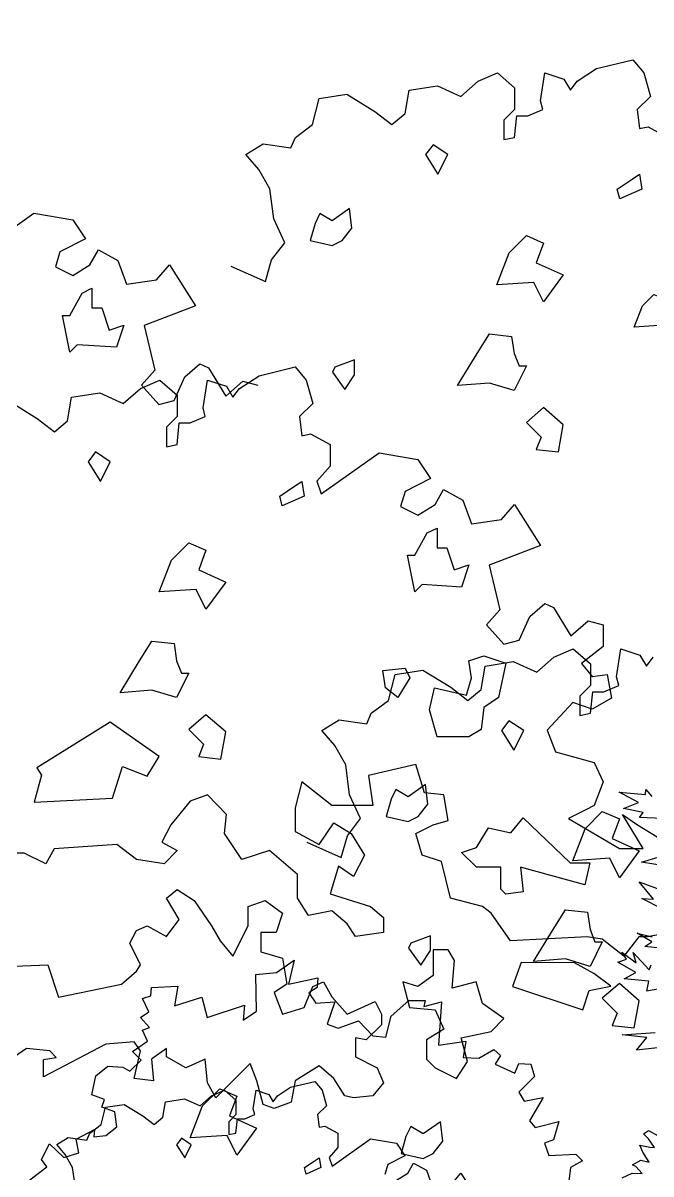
# Model space of a CAD drawing. Header units: inches. Extents: x -11 to 128, y 7 to 56.
# Drawn here: x 19.889 to 20.344, y 23.276 to 24.109 of the extents above; entities that cross this region are included whole.
import ezdxf

# ---------------------------------------------------------------- set-up
doc = ezdxf.new("R2010")
doc.units = ezdxf.units.IN
doc.header["$MEASUREMENT"] = 0
doc.layers.add('CAY', color=94, linetype='Continuous')
doc.layers.add('CAY-3', color=61, linetype='Continuous')
picture_1 = doc.add_image_def('image1.jpg', size_in_pixel=(1680, 1093))

# ---------------------------------------------------------------- blocks, each defined once
blk = doc.blocks.new('A$C76451831')
at = {"layer": 'CAY'}
for p, q in [((1288.9, 1909.2), (1320.1, 1922.7)), ((1320.1, 1922.7), (1347.8, 1898.6)), ((1389.7, 1877.9), (1396.8, 1922.7)), ((1396.8, 1922.7), (1427.4, 1912.7)), ((1427.4, 1912.7), (1438, 1895)), ((1171.5, 1857.3), (1178, 1895)), ((1178, 1895), (1223.4, 1902.1)), ((1223.4, 1902.1), (1261.1, 1885)), ((1261.1, 1885), (1288.9, 1909.2)), ((1347.8, 1898.6), (1347.8, 1863.8)), ((1438, 1895), (1448.6, 1909.2)), ((1022.3, 1839.6), (1033, 1881.5)), ((1033, 1881.5), (1077.8, 1888.5)), ((1077.8, 1888.5), (1122.6, 1860.8)), ((1393.2, 1863.8), (1389.7, 1877.9)), ((1122.6, 1860.8), (1150.3, 1839.6)), ((1150.3, 1839.6), (1171.5, 1857.3)), ((1347.8, 1863.8), (1330.7, 1846.6)), ((1369, 1853.7), (1393.2, 1863.8)), ((994.6, 1818.9), (1022.3, 1839.6)), ((1330.7, 1846.6), (1330.7, 1815.4)), ((1347.8, 1818.9), (1351.4, 1853.7)), ((1351.4, 1853.7), (1369, 1853.7)), ((987.6, 1801.8), (994.6, 1818.9)), ((1330.7, 1815.4), (1347.8, 1818.9)), ((915, 1791.2), (942.7, 1808.3)), ((942.7, 1808.3), (987.6, 1801.8)), ((935.7, 1767), (915, 1791.2)), ((3764, 1772.8), (3822.4, 1787)), ((3822.4, 1787), (3840.1, 1765.7)), ((953.4, 1735.8), (935.7, 1767)), ((3573, 1752.2), (3604.2, 1765.7)), ((3604.2, 1765.7), (3631.9, 1741.6)), ((3673.8, 1720.9), (3680.9, 1765.7)), ((3680.9, 1765.7), (3711.5, 1755.7)), ((3732.8, 1752.2), (3764, 1772.8)), ((3840.1, 1765.7), (3850.7, 1728)), ((3462.1, 1738), (3507.5, 1745.1)), ((3507.5, 1745.1), (3545.3, 1728)), ((3545.3, 1728), (3573, 1752.2)), ((3711.5, 1755.7), (3722.2, 1738)), ((3722.2, 1738), (3732.8, 1752.2)), ((959.8, 1687.4), (953.4, 1735.8)), ((3317.1, 1724.4), (3361.9, 1731.5)), ((3361.9, 1731.5), (3406.7, 1703.8)), ((3455.6, 1700.3), (3462.1, 1738)), ((3631.9, 1741.6), (3631.9, 1706.7)), ((3850.7, 1728), (3829.5, 1706.7)), ((3306.5, 1682.6), (3317.1, 1724.4)), ((3677.3, 1706.7), (3673.8, 1720.9)), ((3406.7, 1703.8), (3434.4, 1682.6)), ((3434.4, 1682.6), (3455.6, 1700.3)), ((3631.9, 1706.7), (3614.8, 1689.6)), ((3614.8, 1689.6), (3614.8, 1658.4)), ((3631.9, 1661.9), (3635.5, 1696.7)), ((3635.5, 1696.7), (3653.2, 1696.7)), ((3653.2, 1696.7), (3677.3, 1706.7)), ((3829.5, 1706.7), (3833, 1676.1)), ((977.5, 1649), (959.8, 1687.4)), ((3278.8, 1661.9), (3306.5, 1682.6)), ((3833, 1676.1), (3847.2, 1679)), ((3847.2, 1679), (3878.4, 1661.9)), ((3271.7, 1644.8), (3278.8, 1661.9)), ((3614.8, 1658.4), (3631.9, 1661.9)), ((956.3, 1621.3), (977.5, 1649)), ((3199.2, 1634.2), (3226.9, 1651.3)), ((3219.8, 1610), (3199.2, 1634.2)), ((3226.9, 1651.3), (3271.7, 1644.8)), ((946.3, 1586.5), (956.3, 1621.3)), ((890.9, 1611.3), (946.3, 1586.5)), ((3237.5, 1578.7), (3219.8, 1610)), ((3244, 1530.4), (3237.5, 1578.7)), ((2764.5, 1473.6), (2857.6, 1539.7)), ((2857.6, 1539.7), (2920.1, 1529)), ((2920.1, 1529), (2940.8, 1498.4)), ((3261.7, 1492), (3244, 1530.4)), ((2940.8, 1498.4), (2899.5, 1477.1)), ((3240.4, 1464.3), (3261.7, 1492)), ((2899.5, 1477.1), (2892.4, 1452.9)), ((2947.9, 1456.5), (2961.4, 1480.7)), ((2961.4, 1480.7), (2992.7, 1463.6)), ((2892.4, 1452.9), (2920.1, 1439.4)), ((2920.1, 1439.4), (2947.9, 1456.5)), ((2992.7, 1463.6), (3006.8, 1425.2)), ((3055.2, 1432.3), (3075.8, 1456.5)), ((3075.8, 1456.5), (3117.7, 1390.4)), ((3175, 1454.3), (3230.4, 1429.5)), ((3230.4, 1429.5), (3240.4, 1464.3)), ((3006.8, 1425.2), (3055.2, 1432.3)), ((3117.7, 1390.4), (3035.1, 1358.6)), ((3035.1, 1358.6), (3052.2, 1286.6)), ((3052.2, 1286.6), (3031, 1262.4)), ((3831.9, 373.1), (3807.8, 341.8)), ((3846.1, 373.1), (3831.9, 373.1)), ((3883.8, 380.2), (3846.1, 373.1))]:
    blk.add_line(p, q, dxfattribs=at)
for points in [[(1240.2, 1791.1), (1216.4, 1806.9), (1204.5, 1791.1), (1224.3, 1759.4)], [(1085.8, 1672.3), (1081.8, 1704), (1054.1, 1684.2), (1034.3, 1696), (1026.4, 1680.2), (1018.5, 1652.5), (1054.1, 1644.6), (1069.9, 1652.5)], [(1339.1, 1632.7), (1366.8, 1660.4), (1394.5, 1648.5), (1382.7, 1616.8), (1426.2, 1597), (1394.5, 1553.5), (1378.7, 1585.2), (1319.3, 1581.2)], [(3524.3, 1634.1), (3500.5, 1649.9), (3488.6, 1634.1), (3508.4, 1602.4)], [(3821.2, 1594.5), (3833.1, 1602.4), (3837, 1578.6), (3801.4, 1562.8), (3797.4, 1578.6)], [(3369.9, 1515.3), (3365.9, 1547), (3338.2, 1527.2), (3318.4, 1539), (3310.5, 1523.2), (3302.6, 1495.5), (3338.2, 1487.6), (3354, 1495.5)], [(3623.3, 1475.7), (3651, 1503.4), (3678.7, 1491.5), (3666.8, 1459.8), (3710.3, 1440), (3678.7, 1396.5), (3662.8, 1428.1), (3603.5, 1424.2)], [(1287.7, 1470.3), (1307.5, 1502), (1343.1, 1498), (1347, 1470.3), (1355, 1450.5), (1366.8, 1450.5), (1347, 1410.9), (1307.5, 1422.8), (1256, 1418.8)], [(1058.5, 1448.2), (1054.5, 1440.3), (1074.3, 1412.6), (1090.2, 1436.3), (1090.2, 1460.1)], [(2935.2, 1410.5), (2951, 1418.5), (2951, 1386.8), (2966.9, 1386.8), (2978.8, 1351.1), (3002.5, 1359.1), (2990.6, 1323.4), (2927.3, 1327.4), (2915.4, 1315.5), (2903.5, 1374.9), (2915.4, 1374.9)], [(3837.8, 1390.3), (3856.3, 1408.8), (3874.8, 1400.9), (3866.9, 1379.8), (3895.9, 1366.6), (3874.8, 1337.5), (3864.2, 1358.6), (3824.6, 1356)], [(1418.3, 1311.9), (1426.2, 1355.4), (1394.5, 1383.2), (1366.8, 1359.4), (1390.6, 1335.6), (1382.7, 1315.8)], [(3571.8, 1313.3), (3591.6, 1345), (3627.2, 1341), (3631.2, 1313.3), (3639.1, 1293.5), (3651, 1293.5), (3631.2, 1253.9), (3591.6, 1265.8), (3540.1, 1261.8)], [(3342.6, 1291.2), (3338.7, 1283.3), (3358.5, 1255.6), (3374.3, 1279.3), (3374.3, 1303.1)], [(3702.4, 1154.9), (3710.3, 1198.4), (3678.7, 1226.2), (3651, 1202.4), (3674.7, 1178.6), (3666.8, 1158.8)], [(722.8, 1185.8), (750.5, 1213.5), (778.2, 1201.7), (766.3, 1170), (809.9, 1150.2), (778.2, 1106.6), (762.4, 1138.3), (703, 1134.3)], [(1109.9, 1128.8), (1106, 1160.5), (1078.3, 1140.7), (1058.5, 1152.6), (1050.5, 1136.7), (1042.6, 1109), (1078.3, 1101.1), (1094.1, 1109)]]:
    blk.add_lwpolyline(points, close=True, dxfattribs=at)
for points in [[(444.5, 1066.7), (472, 1087.8), (463.5, 1099.4), (476.2, 1124.7), (499.4, 1102.6), (523.6, 1110), (519.4, 1132.1), (549, 1147.9), (547.9, 1136.3), (566.9, 1138.4), (584.8, 1152.1), (581.7, 1176.4), (560.6, 1183.8), (564.8, 1196.4), (544.7, 1203.8), (551.1, 1234.4), (570.1, 1250.2), (594.3, 1248.1), (605.9, 1241.8), (623.8, 1259.7), (610.1, 1273.4), (634.4, 1290.3), (625.9, 1308.2), (637.6, 1312.5), (622.8, 1328.3), (636.5, 1337.8), (625.9, 1358.9), (639.7, 1363.1), (640.7, 1376.8), (682.9, 1378.9), (677.6, 1347.3), (721.9, 1361), (730.4, 1328.3), (790.5, 1348.3), (788.4, 1324.1), (809.5, 1338.8), (808.4, 1397.9), (842.2, 1401.1), (870.6, 1421.1), (861.1, 1382.1), (908.6, 1392.6), (907.6, 1376.8), (893.8, 1368.4), (905.4, 1351.5), (936, 1353.6), (923.4, 1317.7), (941.3, 1311.4), (974, 1323), (997.2, 1298.7), (1018.3, 1296.6), (1026.7, 1330.4), (1055.2, 1355.7), (1081.6, 1355.7), (1079.5, 1346.2), (1107.9, 1353.6), (1102.7, 1284), (1147, 1290.3), (1142.7, 1263.9), (1168.1, 1262.9), (1192.3, 1276.6), (1202.9, 1267.1), (1194.4, 1253.4), (1226.1, 1238.6), (1232.4, 1254.5), (1251.4, 1253.4), (1257.7, 1233.4), (1232.4, 1208), (1240.8, 1193.3), (1271.4, 1199.6), (1249.3, 1161.6), (1258.8, 1151.1), (1296.7, 1160.6), (1288.3, 1131.1), (1273.5, 1125.8), (1280.9, 1105.7), (1324.2, 1107.9), (1334.7, 1097.3), (1315.7, 1086.8), (1310.4, 1042.5)], [(1398.9, 1070.1), (1415, 1077.7), (1430.9, 1077.2), (1420.8, 1088), (1415.5, 1090.9), (1428.9, 1098.6), (1442.4, 1095.4), (1432.1, 1111.6), (1427, 1122.6), (1443.2, 1119.4), (1450.9, 1119.1), (1441, 1132.6), (1433.1, 1141), (1441.4, 1146.2), (1457, 1137.5)], [(3881.7, 196.4), (3828.5, 190.1), (3845, 210.9), (3805.3, 215), (3858.5, 218.6)], [(3906.5, 296.7), (3844.9, 285.2), (3848.2, 301.4), (3808.5, 305.5), (3827.4, 315.3), (3798.5, 332.2), (3812.3, 337.1), (3804.5, 348.3), (3827.9, 331.1), (3823.1, 347.6), (3848.9, 320), (3851.8, 327.6)], [(3876.8, 353.5), (3842, 357.4), (3853.2, 365.2), (3829.6, 379.1), (3853.4, 372.9)], [(3870.8, 417.6), (3837, 434.6), (3855.6, 434), (3832.5, 461.5), (3871.9, 447)], [(3876, 486.8), (3836.3, 493.6), (3868.4, 502.9)], [(3870.5, 564), (3833.4, 565.3), (3839.1, 573.3), (3807.2, 579.8), (3831.5, 589.4), (3800.4, 606.4), (3842.9, 602.6), (3843.1, 610.3), (3853.2, 599.5)]]:
    blk.add_lwpolyline(points, dxfattribs=at)
at = {"layer": 'CAY-3'}
for p, q in [((3100.6, 1276), (3124.7, 1296.6)), ((3124.7, 1296.6), (3138.9, 1290.1)), ((3138.9, 1290.1), (3166.6, 1244.7)), ((3220.2, 1277.6), (3278.5, 1291.8)), ((3278.5, 1291.8), (3296.2, 1270.6)), ((3029.1, 1257), (3060.4, 1270.6)), ((3031, 1262.4), (3058.7, 1231.2)), ((3060.4, 1270.6), (3088.1, 1246.4)), ((3083.5, 1237.6), (3100.6, 1276)), ((3130, 1225.7), (3137, 1270.6)), ((3137, 1270.6), (3167.7, 1260.5)), ((3166.6, 1244.7), (3194.3, 1268.9)), ((3188.9, 1257), (3220.2, 1277.6)), ((3194.3, 1268.9), (3218.5, 1262.4)), ((3296.2, 1270.6), (3306.9, 1232.8)), ((2918.3, 1242.8), (2963.7, 1249.9)), ((2963.7, 1249.9), (3001.4, 1232.8)), ((3001.4, 1232.8), (3029.1, 1257)), ((3088.1, 1246.4), (3088.1, 1211.6)), ((3167.7, 1260.5), (3178.3, 1242.8)), ((3178.3, 1242.8), (3188.9, 1257)), ((2818.1, 1236.4), (2862.9, 1208.6)), ((2911.8, 1205.1), (2918.3, 1242.8)), ((3058.7, 1231.2), (3083.5, 1237.6)), ((3133.5, 1211.6), (3130, 1225.7)), ((3306.9, 1232.8), (3285.6, 1211.6)), ((2862.9, 1208.6), (2890.6, 1187.4)), ((3088.1, 1211.6), (3071, 1194.5)), ((3109.3, 1201.6), (3133.5, 1211.6)), ((3285.6, 1211.6), (3289.2, 1180.9)), ((2890.6, 1187.4), (2911.8, 1205.1)), ((3071, 1194.5), (3071, 1163.2)), ((3088.1, 1166.8), (3091.6, 1201.6)), ((3091.6, 1201.6), (3109.3, 1201.6)), ((3289.2, 1180.9), (3303.3, 1183.9)), ((3303.3, 1183.9), (3334.6, 1166.8)), ((3071, 1163.2), (3088.1, 1166.8)), ((3320.4, 1087.1), (3413.6, 1153.2)), ((3334.6, 1166.8), (3334.6, 1131.9)), ((3413.6, 1153.2), (3476.1, 1142.6)), ((3334.6, 1131.9), (3313.3, 1107.8)), ((3476.1, 1142.6), (3496.7, 1111.9)), ((3313.3, 1107.8), (3320.4, 1087.1)), ((3496.7, 1111.9), (3455.4, 1090.7)), ((3455.4, 1090.7), (3448.4, 1066.5)), ((3503.8, 1070), (3517.3, 1094.2)), ((3517.3, 1094.2), (3548.6, 1077.1)), ((3548.6, 1077.1), (3562.7, 1038.8)), ((3448.4, 1066.5), (3476.1, 1052.9)), ((3476.1, 1052.9), (3503.8, 1070)), ((3611.1, 1045.8), (3631.7, 1070)), ((3631.7, 1070), (3673.6, 1003.9)), ((3562.7, 1038.8), (3611.1, 1045.8)), ((3673.6, 1003.9), (3591, 972.1)), ((3591, 972.1), (3608.1, 900.1)), ((3656.5, 889.5), (3680.7, 910.2)), ((3680.7, 910.2), (3694.8, 903.7)), ((3608.1, 900.1), (3586.9, 875.9)), ((3694.8, 903.7), (3722.5, 858.3)), ((3586.9, 875.9), (3614.6, 844.7)), ((3639.4, 851.2), (3656.5, 889.5)), ((3722.5, 858.3), (3750.2, 882.4)), ((3750.2, 882.4), (3774.4, 875.9)), ((3774.4, 875.9), (3774.4, 841.1)), ((3614.6, 844.7), (3639.4, 851.2)), ((3774.4, 841.1), (3739.6, 813.4)), ((3739.6, 813.4), (3756.7, 792.8)), ((3756.7, 792.8), (3780.9, 795.7)), ((3780.9, 795.7), (3788, 758)), ((3725.5, 750.9), (3684.2, 706.1)), ((3756.7, 740.3), (3725.5, 750.9)), ((3788, 758), (3756.7, 740.3)), ((3684.2, 706.1), (3697.8, 671.3)), ((3697.8, 671.3), (3760.3, 654.2)), ((3473.1, 650.6), (3396.5, 632.9)), ((3486.7, 605.2), (3473.1, 650.6)), ((3760.3, 654.2), (3774.4, 622.9)), ((3396.5, 632.9), (3403.5, 584.6)), ((3289.2, 622.9), (3278.5, 581)), ((3337.5, 584.6), (3289.2, 622.9)), ((3774.4, 622.9), (3760.3, 584.6)), ((3137, 601.7), (3109.3, 591.6)), ((3167.7, 570.4), (3137, 601.7)), ((3517.9, 601.7), (3486.7, 605.2)), ((3525, 560.4), (3517.9, 601.7)), ((3109.3, 591.6), (3078.1, 553.3)), ((3278.5, 581), (3278.5, 542.7)), ((3403.5, 584.6), (3337.5, 584.6)), ((3746.7, 577.5), (3719, 563.9)), ((3760.3, 584.6), (3746.7, 577.5)), ((3164.8, 539.7), (3167.7, 570.4)), ((3316.9, 522), (3341, 556.8)), ((3341, 556.8), (3368.8, 539.7)), ((3500.8, 553.3), (3525, 560.4)), ((3719, 563.9), (3800.7, 515.2)), ((3839, 515.2), (3805.7, 570.4)), ((3805.7, 570.4), (3829.8, 553.3)), ((3078.1, 553.3), (3063.9, 525.6)), ((3192.5, 497.8), (3164.8, 539.7)), ((3278.5, 542.7), (3316.9, 522)), ((3368.8, 539.7), (3390, 504.9)), ((3473.1, 539.7), (3500.8, 553.3)), ((3483.1, 504.9), (3473.1, 539.7)), ((3829.8, 553.3), (3915.1, 501.1)), ((2991.4, 522), (2890.2, 514.9)), ((3022.7, 497.8), (2991.4, 522)), ((3063.9, 525.6), (3088.1, 512)), ((2841.8, 507.9), (2797, 507.9)), ((2876.6, 490.8), (2841.8, 507.9)), ((2890.2, 514.9), (2876.6, 490.8)), ((3088.1, 512), (3067.5, 490.8)), ((3237.3, 512), (3192.5, 497.8)), ((3282.1, 473.7), (3237.3, 512)), ((3390, 504.9), (3372.3, 470.1)), ((3514.4, 494.3), (3483.1, 504.9)), ((3800.7, 515.2), (3839, 515.2)), ((3067.5, 490.8), (3022.7, 497.8)), ((3348.1, 487.2), (3334.6, 442.4)), ((3372.3, 470.1), (3348.1, 487.2)), ((3528.5, 435.3), (3514.4, 494.3)), ((3282.1, 435.3), (3282.1, 473.7)), ((3071, 435.3), (3088.1, 449.5)), ((3088.1, 449.5), (3115.8, 431.8)), ((3091.6, 401.1), (3071, 435.3)), ((3115.8, 431.8), (3143.5, 390.5)), ((3202.5, 421.8), (3230.2, 431.8)), ((3230.2, 431.8), (3257.9, 411.1)), ((3299.8, 407.6), (3282.1, 435.3)), ((3334.6, 442.4), (3400, 421.8)), ((3580.4, 421.8), (3528.5, 435.3)), ((3202.5, 390.5), (3202.5, 421.8)), ((3257.9, 411.1), (3247.9, 379.9)), ((3337.5, 414.7), (3299.8, 407.6)), ((3362.3, 394), (3337.5, 414.7)), ((3400, 421.8), (3420.6, 404.1)), ((3594, 411.1), (3580.4, 421.8)), ((3625.2, 366.3), (3594, 411.1)), ((3022.7, 383.4), (3039.8, 390.5)), ((3039.8, 390.5), (3071, 373.4)), ((3071, 373.4), (3091.6, 401.1)), ((3143.5, 390.5), (3157.7, 366.3)), ((3178.3, 342.1), (3202.5, 390.5)), ((3375.8, 373.4), (3362.3, 394)), ((3420.6, 404.1), (3420.6, 379.9)), ((3012, 362.8), (3022.7, 383.4)), ((3223.1, 379.9), (3223.1, 348.6)), ((3247.9, 379.9), (3223.1, 379.9)), ((3420.6, 379.9), (3375.8, 373.4)), ((3748.8, 373.1), (3625.2, 366.3)), ((3773, 369.5), (3748.8, 373.1)), ((3029.1, 328), (3012, 362.8)), ((3157.7, 366.3), (3178.3, 342.1)), ((3807.8, 341.8), (3773, 369.5)), ((3223.1, 348.6), (3257.9, 338.6)), ((3257.9, 338.6), (3265, 296.7)), ((2744, 322.4), (2880.2, 328)), ((2880.2, 328), (2897.3, 276)), ((2998.5, 296.7), (3022.7, 317.9)), ((3022.7, 317.9), (3029.1, 328)), ((3306.9, 293.2), (3323.9, 300.2)), ((3323.9, 300.2), (3337.5, 276.1)), ((2897.3, 276), (2998.5, 296.7)), ((3265, 296.7), (3244.4, 283.1)), ((3244.4, 283.1), (3257.9, 248.3)), ((3292.7, 259), (3306.9, 293.2)), ((3337.5, 276.1), (3362.3, 248.3)), ((3362.3, 248.3), (3407.1, 269)), ((3407.1, 269), (3417.7, 248.3)), ((3257.9, 248.3), (3292.7, 259)), ((3417.7, 248.3), (3417.7, 231.2)), ((3417.7, 231.2), (3392.9, 207)), ((3375.8, 210), (3375.8, 179.3)), ((3392.9, 207), (3375.8, 210)), ((2845.4, 192.9), (2824.7, 178.7)), ((2883.1, 189.3), (2845.4, 192.9)), ((2973.7, 200), (2873.1, 147.5)), ((2893.7, 178.7), (2883.1, 189.3)), ((3019.1, 203.5), (2973.7, 200)), ((3029.1, 189.3), (3019.1, 203.5)), ((3019.1, 144.5), (3029.1, 189.3)), ((3071, 192.9), (3046.8, 175.8)), ((3071, 179.3), (3071, 192.9)), ((2873.1, 175.2), (2893.7, 178.7)), ((2873.1, 147.5), (2873.1, 175.2)), ((3046.8, 175.8), (3050.4, 141)), ((3102.3, 161.6), (3071, 179.3)), ((3133.5, 175.8), (3102.3, 161.6)), ((3137, 137.4), (3133.5, 175.8)), ((3206, 168.7), (3181.9, 144.5)), ((3216.6, 141), (3206, 168.7)), ((3375.8, 179.3), (3410.6, 161.6)), ((3316.9, 165.2), (3278.5, 141)), ((3341, 144.5), (3316.9, 165.2)), ((3410.6, 161.6), (3420.6, 137.4)), ((3050.4, 141), (3019.1, 144.5)), ((3150.6, 113.3), (3137, 137.4)), ((3181.9, 144.5), (3150.6, 113.3)), ((3226.7, 102.6), (3216.6, 141)), ((3278.5, 141), (3272.1, 106.2)), ((3358.7, 116.8), (3341, 144.5)), ((3420.6, 137.4), (3403.5, 116.8)), ((3372.3, 113.3), (3358.7, 116.8)), ((3403.5, 116.8), (3372.3, 113.3)), ((3244.4, 96.1), (3226.7, 102.6)), ((3272.1, 106.2), (3244.4, 96.1))]:
    blk.add_line(p, q, dxfattribs=at)
for points in [[(6184.7, 1054.3), (6180.3, 1086.5), (6168.5, 1107.4), (6154.8, 1123.5), (6173.3, 1134.9), (6203.1, 1130.6), (6207.9, 1142), (6226.3, 1155.7), (6233.4, 1183.7), (6263.3, 1188.4), (6293.2, 1169.9), (6311.6, 1155.7), (6325.8, 1167.5), (6330.1, 1192.7), (6360.4, 1197.4), (6385.5, 1186), (6404, 1202.1), (6424.8, 1211.2), (6443.3, 1195.1), (6443.3, 1171.9), (6431.9, 1160.5), (6431.9, 1139.6), (6443.3, 1142), (6445.7, 1165.2), (6457.5, 1165.2), (6473.6, 1171.9), (6471.2, 1181.3), (6475.9, 1211.2), (6496.4, 1204.5), (6503.5, 1192.7), (6510.5, 1202.1), (6531.4, 1215.9), (6570.3, 1225.3), (6582.1, 1211.2), (6589.1, 1186), (6575, 1171.9), (6577.4, 1151.4), (6586.8, 1153.4), (6607.6, 1142), (6607.6, 1118.8), (6593.5, 1102.7), (6598.2, 1088.9), (6660.3, 1132.9), (6702, 1125.9), (6715.7, 1105.4), (6688.2, 1091.2), (6683.5, 1075.1)], [(6702, 1066.1), (6720.4, 1077.5), (6729.5, 1093.6), (6750.3, 1082.2), (6759.7, 1056.6)], [(6792, 1061.4), (6805.7, 1077.5), (6833.6, 1033.4)]]:
    blk.add_lwpolyline(points, dxfattribs=at)
for points in [[(2980.4, 1138.9), (2956.7, 1154.8), (2944.8, 1138.9), (2964.6, 1107.2)], [(6371.5, 1123.4), (6355.7, 1134), (6347.8, 1123.4), (6361, 1102.3)], [(3277.4, 1099.3), (3289.2, 1107.2), (3293.2, 1083.5), (3257.6, 1067.6), (3253.6, 1083.5)], [(6569.5, 1097), (6577.4, 1102.3), (6580, 1086.5), (6556.3, 1075.9), (6553.6, 1086.5)], [(3491.1, 1024.1), (3507, 1032), (3507, 1000.3), (3522.8, 1000.3), (3534.7, 964.7), (3558.4, 972.6), (3546.6, 936.9), (3483.2, 940.9), (3471.3, 929), (3459.5, 988.4), (3471.3, 988.4)], [(3079.4, 980.5), (3107.1, 1008.2), (3134.8, 996.3), (3123, 964.7), (3166.5, 944.9), (3134.8, 901.3), (3119, 933), (3059.6, 929)], [(3027.9, 818.1), (3047.7, 849.8), (3083.4, 845.8), (3087.3, 818.1), (3095.2, 798.3), (3107.1, 798.3), (3087.3, 758.7), (3047.7, 770.6), (2996.3, 766.6)], [(3495.1, 738.9), (3503, 774.6), (3554.5, 762.7), (3562.4, 790.4), (3558.4, 818.1), (3582.2, 826), (3617.8, 814.2), (3605.9, 758.7), (3582.2, 742.9), (3578.2, 707.2), (3558.4, 695.3), (3507, 695.3)], [(3423.8, 774.6), (3419.9, 802.3), (3455.5, 806.2), (3463.4, 790.4), (3443.6, 758.7)], [(3158.6, 659.7), (3166.5, 703.3), (3134.8, 731), (3107.1, 707.2), (3130.9, 683.5), (3123, 663.7)], [(3039.8, 632), (3059.6, 663.7), (2980.4, 719.1), (2862.1, 645.5), (2870, 633.6), (2858.2, 590.1), (2984.4, 596.3), (3000.2, 647.8)], [(3570.3, 517.1), (3590.1, 548.8), (3625.7, 540.9), (3645.5, 564.6), (3721.6, 492.2), (3753.2, 492.2), (3745.3, 456.6), (3641.6, 485.4), (3645.5, 445.8), (3617.8, 441.9), (3609.9, 449.8), (3609.9, 485.4), (3570.3, 485.4), (3546.6, 509.2)], [(3535, 335), (3525, 352.1), (3500.8, 352.1), (3500.8, 310.9), (3476.1, 293.2), (3451.9, 300.2), (3462.5, 259), (3503.8, 255.4), (3517.9, 224.1), (3490.2, 207), (3490.2, 175.8), (3503.8, 161.6), (3538.6, 144.5), (3556.3, 172.2), (3545.6, 210), (3594, 220.6), (3614.6, 241.3), (3580.4, 265.4), (3569.8, 300.2), (3531.5, 290.2)], [(3728.2, 331.2), (3642.3, 331.5), (3628.8, 293.2), (3741.7, 255.1), (3752.3, 286.4), (3787.1, 293.5), (3759.4, 314.1)]]:
    blk.add_lwpolyline(points, close=True, dxfattribs=at)

msp = doc.modelspace()

# ---------------------------------------------------------------- block references
at = {"layer": 'CAY', "xscale": 0.0004489089019145984, "yscale": 0.0004489089019145984, "zscale": 0.0004489089019145984}
for p in [(18.61455, 23.27991), (17.15095, 22.79263), (19.69482, 22.79263)]:
    msp.add_blockref('A$C76451831', p, dxfattribs=at)

# ---------------------------------------------------------------- pictures from other files: only their frames are drawn
image = msp.add_image(picture_1, insert=(12.49661, 7.37723), size_in_units=(74.4025, 48.40591))
image.dxf.flags = 6

doc.saveas('drawing.dxf')
